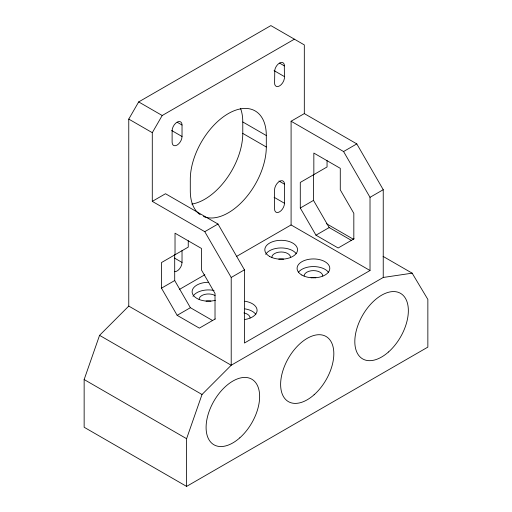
<?xml version="1.0" encoding="UTF-8"?>
<svg xmlns="http://www.w3.org/2000/svg" width="512" height="512" viewBox="0 0 512 512"><rect width="100%" height="100%" fill="white"/><g stroke="black" fill="none" stroke-linecap="round" stroke-linejoin="round"><path stroke-width="0.77" d="M284.435 76.602L284.275 64.544A6.957 4.013 -60 0 0 279.526 63.078A6.957 4.013 -60 0 0 274.778 70.029L274.611 82.317A7.008 4.045 -60 0 0 279.546 85.92A7.008 4.045 -60 0 0 284.435 76.602L274.061 70.611M84.147 379.546L99.565 335.347L128.762 306.086L128.762 119.098L138.675 101.92L270.874 25.6L304.314 44.909L304.314 113.6L356.8 143.898L383.238 189.696L383.238 277.466L231.213 365.235L202.016 394.496L186.598 438.701L186.598 486.4L84.147 427.251L84.147 379.546L186.598 438.701M128.762 306.086L231.213 365.235L231.213 277.466L204.774 231.674L152.288 201.37L152.288 132.678L162.202 115.507L294.4 39.181M152.288 201.37L165.51 193.734L217.997 224.038L244.435 269.83L244.435 343.021L370.016 270.515L370.016 197.325L343.578 151.533L291.091 121.229L291.091 224.947L370.016 270.515M291.091 121.229L304.314 113.6M204.774 231.674L217.997 224.038M343.578 151.533L356.8 143.898M215.283 318.931L199.341 328.134L177.158 315.334L161.478 288.173L174.701 280.538L174.701 254.931M354.093 238.79L338.144 247.994L315.968 235.194L300.288 208.032L313.504 200.397L313.504 174.79M179.309 289.485L204.838 274.746M236.582 256.416L291.091 224.947M231.213 277.466L244.435 269.83M370.016 197.325L383.238 189.696M177.158 315.334L190.381 307.699L212.557 320.506M315.968 235.194L329.184 227.558L351.36 240.365M186.598 486.4L427.853 347.11L427.853 299.411L412.154 273.171L383.085 256.39M383.238 277.466L412.154 273.171M279.597 63.123L284.442 65.92M240.493 108.282A53.747 31.034 -60 0 1 242.778 121.958L266.304 135.539L266.304 146.989A53.747 31.034 -60 0 1 244.083 199.744A53.747 31.034 -60 0 1 203.405 216.467M242.778 121.958L242.778 133.408L266.304 146.989M177.19 122.246L182.029 125.043L182.029 136.493A7.008 4.045 -60 0 1 177.075 145.082A7.008 4.045 -60 0 1 172.115 142.221L172.115 130.771A7.008 4.045 -60 0 1 177.075 122.182A7.008 4.045 -60 0 1 182.029 125.043M278.95 180.998L284.48 184.198L284.48 203.277A7.008 4.045 -60 0 1 279.526 211.866A7.008 4.045 -60 0 1 274.566 209.005L274.566 189.92A7.008 4.045 -60 0 1 279.526 181.338A7.008 4.045 -60 0 1 284.48 184.198M138.675 101.92L162.202 115.507M171.654 130.502L182.029 136.493M326.317 223.616L353.318 239.2M274.106 197.286L284.48 203.277M128.762 119.098L152.288 132.678M174.419 258.035L182.029 262.426A7.008 4.045 -60 0 1 174.598 271.68M99.565 335.347L202.016 394.496M313.504 200.397L329.184 227.558M174.701 280.538L190.381 307.699M353.824 238.944L353.824 213.338L340.275 189.869L340.275 168.326L313.837 153.062L313.837 174.598M327.053 160.589L327.053 166.97L300.288 182.426L300.288 208.032M215.021 319.078L215.021 293.472L201.472 270.003L201.472 248.461L175.027 233.197L175.027 254.739M188.25 240.723L188.25 247.11L161.478 262.56L161.478 288.173M182.029 250.502L182.029 262.426M244.973 301.235A16.358 9.446 0 0 1 257.094 310.355A16.358 9.446 0 0 1 244.973 319.475M244.973 308.864A16.358 9.446 0 0 1 255.846 314.374M265.69 254.349A16.358 9.446 0 0 1 280.64 247.942A16.358 9.446 0 0 1 296.294 253.766M192.979 296.326A16.358 9.446 0 0 1 214.061 290.483M199.123 299.36A9.35 5.395 0 0 1 204.896 294.374A9.35 5.395 0 0 1 215.078 295.546M215.386 300.288A16.358 9.446 0 0 1 192.499 293.773A16.358 9.446 0 0 1 208.474 282.285M266.304 135.539A53.747 31.034 -60 0 0 228.301 113.6A53.747 31.034 -60 0 0 190.291 179.424L190.291 190.874A53.747 31.034 -60 0 0 200.186 214.694M242.778 133.408A53.747 31.034 -60 0 1 191.782 204.09M278.758 259.123A9.35 5.395 0 0 1 283.597 259.123M311.027 277.754A9.35 5.395 0 0 1 315.866 277.754M206.054 301.101A9.35 5.395 0 0 1 210.893 301.101M298.33 272.397A16.358 9.446 0 0 1 313.446 266.566A16.358 9.446 0 0 1 328.557 272.397M243.93 312.915A9.35 5.395 0 0 1 250.086 317.99M304.096 276.013A9.35 5.395 0 0 1 313.446 270.611A9.35 5.395 0 0 1 322.79 276.013M271.834 257.382A9.35 5.395 0 0 1 281.178 251.987A9.35 5.395 0 0 1 290.528 257.382M269.613 256.429A16.358 9.446 0 0 0 296.979 252.192A16.358 9.446 0 0 0 276.947 240.627A16.358 9.446 0 0 0 269.613 256.429M301.875 275.059A16.358 9.446 0 0 0 329.242 270.822A16.358 9.446 0 0 0 309.21 259.258A16.358 9.446 0 0 0 301.875 275.059M314.112 394.752A37.626 21.722 -60 0 0 326.035 336.467A37.626 21.722 -60 0 0 281.53 375.942A37.626 21.722 -60 0 0 314.112 394.752M239.795 437.843A37.856 21.856 -60 0 0 251.795 379.2A37.856 21.856 -60 0 0 207.008 418.912A37.856 21.856 -60 0 0 239.795 437.843M388.512 351.981A37.856 21.856 -60 0 0 400.512 293.338A37.856 21.856 -60 0 0 355.731 333.05A37.856 21.856 -60 0 0 388.512 351.981"/></g></svg>
